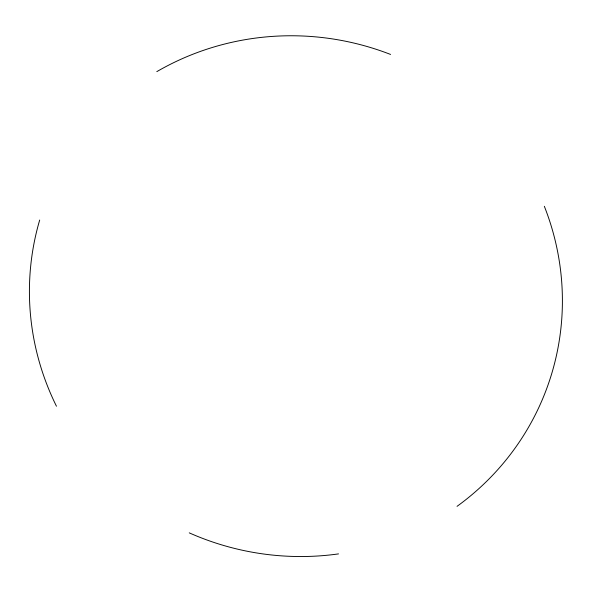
<?xml version="1.0" encoding="UTF-8"?>
<svg xmlns="http://www.w3.org/2000/svg" width="592" height="592" viewBox="0 0 592 592"><rect width="100%" height="100%" fill="white"/><g stroke="black" fill="none" stroke-linecap="round" stroke-linejoin="round"><path stroke-width="0.89" d="M544.337 206.29A267.295 259.562 18.9 0 1 457.039 506.345M338.528 553.89A267.295 259.562 18.9 0 1 189.255 532.859M56.462 406.223A267.295 259.562 18.9 0 1 39.694 220.039M156.806 71.639A267.295 259.562 18.9 0 1 390.565 54.442"/></g></svg>
